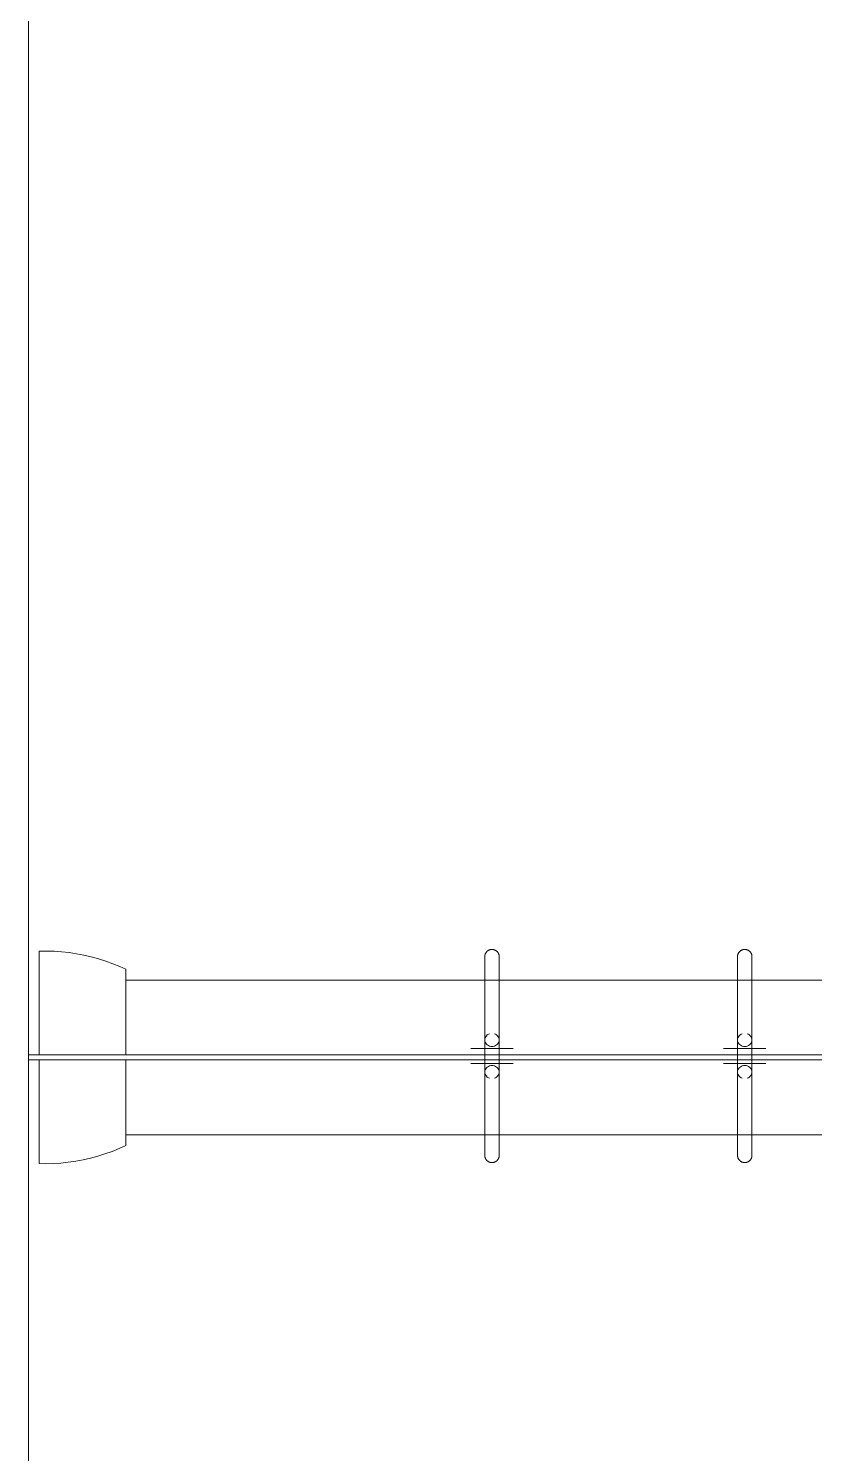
# Model space of a CAD drawing. Header units: inches. Extents: x 899 to 4491, y -721 to 1008.
# Drawn here: x 2187.09 to 2192.18, y 407.16 to 416.38 of the extents above; entities that cross this region are included whole.
import ezdxf

# ---------------------------------------------------------------- set-up
doc = ezdxf.new("R2010")
doc.units = ezdxf.units.IN
doc.header["$MEASUREMENT"] = 0
doc.layers.add('A-WALL', color=113, linetype='Continuous', lineweight=13)
doc.layers.add('P-SANR-FIXT', color=6, linetype='Continuous', lineweight=13)

# ---------------------------------------------------------------- blocks, each defined once
blk = doc.blocks.new('Accessory_Shower_Bobrick_Vinyl-Shower-Curtain - 70 Wide-7268769-FIRST FLOOR CONSTRUCTION')
at = {"layer": 'P-SANR-FIXT', "lineweight": 9}
for p, q in [((-9.0463, 0.6081), (-9.0463, 0.1128)), ((-8.9526, 0.1128), (-8.9526, 0.6081)), ((-7.41, 0.6081), (-7.41, 0.1128)), ((-7.3162, 0.1128), (-7.3162, 0.6081)), ((-12, 0.0156), (12, 0.0156)), ((-12, 0.0156), (-12, -0.0156)), ((-9.1373, 0.0575), (-8.8627, 0.0575)), ((-8.8627, 0.0575), (-9.1373, 0.0575)), ((-9.0713, 0.0575), (-8.9287, 0.0575)), ((-8.9287, 0.0575), (-9.0713, 0.0575)), ((-7.5009, 0.0575), (-7.2264, 0.0575)), ((-7.2264, 0.0575), (-7.5009, 0.0575)), ((-7.4349, 0.0575), (-7.2924, 0.0575)), ((-7.2924, 0.0575), (-7.4349, 0.0575)), ((12, -0.0156), (-12, -0.0156)), ((-9.1373, -0.0402), (-8.8627, -0.0402)), ((-8.8627, -0.0402), (-9.1373, -0.0402)), ((-9.0713, -0.0402), (-8.9287, -0.0402)), ((-8.9287, -0.0402), (-9.0713, -0.0402)), ((-7.5009, -0.0402), (-7.2264, -0.0402)), ((-7.2264, -0.0402), (-7.5009, -0.0402)), ((-7.4349, -0.0402), (-7.2924, -0.0402)), ((-7.2924, -0.0402), (-7.4349, -0.0402)), ((-9.0463, -0.0947), (-9.0463, -0.59)), ((-8.9526, -0.59), (-8.9526, -0.0947)), ((-7.41, -0.0947), (-7.41, -0.59)), ((-7.3162, -0.59), (-7.3162, -0.0947))]:
    blk.add_line(p, q, dxfattribs=at)
at = {"layer": 'P-SANR-FIXT', "lineweight": 9, "flags": 128}
for points in [[(-9.0463, 0.6516), (-9.0463, 0.6535), (-9.0462, 0.6553), (-9.046, 0.6572), (-9.0457, 0.659), (-9.0454, 0.6609), (-9.045, 0.6627), (-9.0445, 0.6645), (-9.044, 0.6663), (-9.0433, 0.6681), (-9.0426, 0.6698), (-9.0419, 0.6715), (-9.041, 0.6732), (-9.0401, 0.6749), (-9.0392, 0.6765), (-9.0381, 0.678), (-9.0371, 0.6796), (-9.0359, 0.6811), (-9.0347, 0.6825), (-9.0334, 0.6839), (-9.0321, 0.6852), (-9.0307, 0.6865), (-9.0293, 0.6877), (-9.0279, 0.6889), (-9.0263, 0.69), (-9.0248, 0.691), (-9.0232, 0.692), (-9.0216, 0.6929), (-9.0199, 0.6938), (-9.0182, 0.6946), (-9.0164, 0.6953), (-9.0147, 0.6959), (-9.0129, 0.6965), (-9.0111, 0.697), (-9.0093, 0.6974), (-9.0074, 0.6978), (-9.0056, 0.6981), (-9.0037, 0.6983), (-9.0018, 0.6984), (-9, 0.6984), (-8.9995, 0.6985)], [(-9.0463, 0.6516), (-9.0463, 0.6511), (-9.0463, 0.6495), (-9.0463, 0.647), (-9.0463, 0.6434), (-9.0463, 0.6388), (-9.0463, 0.6332), (-9.0463, 0.6266), (-9.0463, 0.619), (-9.0463, 0.6104), (-9.0463, 0.6009), (-9.0463, 0.5904), (-9.0463, 0.579), (-9.0463, 0.5666), (-9.0463, 0.5534), (-9.0463, 0.5393), (-9.0463, 0.5244), (-9.0463, 0.5087), (-9.0463, 0.4921), (-9.0463, 0.4748), (-9.0463, 0.4567), (-9.0463, 0.4379), (-9.0463, 0.4184), (-9.0463, 0.3983), (-9.0463, 0.3775), (-9.0463, 0.3562), (-9.0463, 0.3343), (-9.0463, 0.3119), (-9.0463, 0.289), (-9.0463, 0.2656), (-9.0463, 0.2419), (-9.0463, 0.2177), (-9.0463, 0.1933), (-9.0463, 0.1685), (-9.0463, 0.1435), (-9.0463, 0.1182), (-9.0463, 0.0928), (-9.0463, 0.0673), (-9.0463, 0.0417), (-9.0463, 0.016), (-9.0463, -0.0097), (-9.0463, -0.0354), (-9.0463, -0.061), (-9.0463, -0.0865), (-9.0463, -0.1118), (-9.0463, -0.1369), (-9.0463, -0.1619), (-9.0463, -0.1865), (-9.0463, -0.2108), (-9.0463, -0.2348), (-9.0463, -0.2584), (-9.0463, -0.2815), (-9.0463, -0.3042), (-9.0463, -0.3264), (-9.0463, -0.348), (-9.0463, -0.3691), (-9.0463, -0.3896), (-9.0463, -0.4094), (-9.0463, -0.4286), (-9.0463, -0.447), (-9.0463, -0.4648), (-9.0463, -0.4817), (-9.0463, -0.4979), (-9.0463, -0.5133), (-9.0463, -0.5279), (-9.0463, -0.5415), (-9.0463, -0.5544), (-9.0463, -0.5663), (-9.0463, -0.5772), (-9.0463, -0.5873), (-9.0463, -0.5964), (-9.0463, -0.6045), (-9.0463, -0.6116), (-9.0463, -0.6178), (-9.0463, -0.6229), (-9.0463, -0.6271), (-9.0463, -0.6302), (-9.0463, -0.6323), (-9.0463, -0.6334), (-9.0463, -0.6335)], [(-9.0463, 0.6081), (-9.0463, 0.6169), (-9.0463, 0.6248), (-9.0463, 0.6316), (-9.0463, 0.6375), (-9.0463, 0.6423), (-9.0463, 0.6462), (-9.0463, 0.649), (-9.0463, 0.6508), (-9.0463, 0.6515)], [(-8.9995, 0.6985), (-8.9976, 0.6984), (-8.9957, 0.6983), (-8.9938, 0.6981), (-8.992, 0.6979), (-8.9901, 0.6975), (-8.9883, 0.6971), (-8.9865, 0.6966), (-8.9847, 0.6961), (-8.9829, 0.6954), (-8.9812, 0.6948), (-8.9795, 0.694), (-8.9778, 0.6932), (-8.9762, 0.6923), (-8.9746, 0.6913), (-8.973, 0.6903), (-8.9715, 0.6892), (-8.97, 0.688), (-8.9685, 0.6868), (-8.9672, 0.6856), (-8.9658, 0.6842), (-8.9646, 0.6829), (-8.9633, 0.6814), (-8.9622, 0.68), (-8.9611, 0.6785), (-8.96, 0.6769), (-8.959, 0.6753), (-8.9581, 0.6737), (-8.9573, 0.672), (-8.9565, 0.6703), (-8.9558, 0.6686), (-8.9551, 0.6668), (-8.9546, 0.665), (-8.954, 0.6632), (-8.9536, 0.6614), (-8.9533, 0.6595), (-8.953, 0.6577), (-8.9528, 0.6558), (-8.9526, 0.654), (-8.9526, 0.6521), (-8.9526, 0.6516)], [(-8.9526, -0.6335), (-8.9526, -0.633), (-8.9526, -0.6314), (-8.9526, -0.6289), (-8.9526, -0.6253), (-8.9526, -0.6207), (-8.9526, -0.6151), (-8.9526, -0.6085), (-8.9526, -0.6009), (-8.9526, -0.5923), (-8.9526, -0.5828), (-8.9526, -0.5723), (-8.9526, -0.5609), (-8.9526, -0.5486), (-8.9526, -0.5354), (-8.9526, -0.5213), (-8.9526, -0.5063), (-8.9526, -0.4906), (-8.9526, -0.474), (-8.9526, -0.4567), (-8.9526, -0.4386), (-8.9526, -0.4198), (-8.9526, -0.4004), (-8.9526, -0.3802), (-8.9526, -0.3595), (-8.9526, -0.3381), (-8.9526, -0.3162), (-8.9526, -0.2938), (-8.9526, -0.2709), (-8.9526, -0.2476), (-8.9526, -0.2238), (-8.9526, -0.1997), (-8.9526, -0.1752), (-8.9526, -0.1504), (-8.9526, -0.1254), (-8.9526, -0.1002), (-8.9526, -0.0748), (-8.9526, -0.0492), (-8.9526, -0.0236), (-8.9526, 0.0021), (-8.9526, 0.0278), (-8.9526, 0.0535), (-8.9526, 0.0791), (-8.9526, 0.1046), (-8.9526, 0.1299), (-8.9526, 0.155), (-8.9526, 0.1799), (-8.9526, 0.2046), (-8.9526, 0.2289), (-8.9526, 0.2529), (-8.9526, 0.2764), (-8.9526, 0.2996), (-8.9526, 0.3223), (-8.9526, 0.3444), (-8.9526, 0.3661), (-8.9526, 0.3872), (-8.9526, 0.4076), (-8.9526, 0.4275), (-8.9526, 0.4466), (-8.9526, 0.4651), (-8.9526, 0.4828), (-8.9526, 0.4998), (-8.9526, 0.516), (-8.9526, 0.5314), (-8.9526, 0.5459), (-8.9526, 0.5596), (-8.9526, 0.5724), (-8.9526, 0.5843), (-8.9526, 0.5953), (-8.9526, 0.6054), (-8.9526, 0.6145), (-8.9526, 0.6226), (-8.9526, 0.6297), (-8.9526, 0.6359), (-8.9526, 0.641), (-8.9526, 0.6451), (-8.9526, 0.6483), (-8.9526, 0.6504), (-8.9526, 0.6514), (-8.9526, 0.6516)], [(-8.9526, 0.6516), (-8.9526, 0.6511), (-8.9526, 0.6495), (-8.9526, 0.647), (-8.9526, 0.6434), (-8.9526, 0.6388), (-8.9526, 0.6332), (-8.9526, 0.6266), (-8.9526, 0.619), (-8.9526, 0.6104), (-8.9526, 0.6081)], [(-7.41, 0.6516), (-7.4099, 0.6535), (-7.4098, 0.6553), (-7.4096, 0.6572), (-7.4094, 0.659), (-7.409, 0.6609), (-7.4086, 0.6627), (-7.4081, 0.6645), (-7.4076, 0.6663), (-7.407, 0.6681), (-7.4063, 0.6698), (-7.4055, 0.6715), (-7.4047, 0.6732), (-7.4038, 0.6749), (-7.4028, 0.6765), (-7.4018, 0.678), (-7.4007, 0.6796), (-7.3995, 0.6811), (-7.3983, 0.6825), (-7.3971, 0.6839), (-7.3958, 0.6852), (-7.3944, 0.6865), (-7.393, 0.6877), (-7.3915, 0.6889), (-7.39, 0.69), (-7.3884, 0.691), (-7.3868, 0.692), (-7.3852, 0.6929), (-7.3835, 0.6938), (-7.3818, 0.6946), (-7.3801, 0.6953), (-7.3783, 0.6959), (-7.3765, 0.6965), (-7.3747, 0.697), (-7.3729, 0.6974), (-7.3711, 0.6978), (-7.3692, 0.6981), (-7.3673, 0.6983), (-7.3655, 0.6984), (-7.3636, 0.6984), (-7.3631, 0.6985)], [(-7.41, 0.6516), (-7.41, 0.6511), (-7.41, 0.6495), (-7.41, 0.647), (-7.41, 0.6434), (-7.41, 0.6388), (-7.41, 0.6332), (-7.41, 0.6266), (-7.41, 0.619), (-7.41, 0.6104), (-7.41, 0.6009), (-7.41, 0.5904), (-7.41, 0.579), (-7.41, 0.5666), (-7.41, 0.5534), (-7.41, 0.5393), (-7.41, 0.5244), (-7.41, 0.5087), (-7.41, 0.4921), (-7.41, 0.4748), (-7.41, 0.4567), (-7.41, 0.4379), (-7.41, 0.4184), (-7.41, 0.3983), (-7.41, 0.3775), (-7.41, 0.3562), (-7.41, 0.3343), (-7.41, 0.3119), (-7.41, 0.289), (-7.41, 0.2656), (-7.41, 0.2419), (-7.41, 0.2177), (-7.41, 0.1933), (-7.41, 0.1685), (-7.41, 0.1435), (-7.41, 0.1182), (-7.41, 0.0928), (-7.41, 0.0673), (-7.41, 0.0417), (-7.41, 0.016), (-7.41, -0.0097), (-7.41, -0.0354), (-7.41, -0.061), (-7.41, -0.0865), (-7.41, -0.1118), (-7.41, -0.1369), (-7.41, -0.1619), (-7.41, -0.1865), (-7.41, -0.2108), (-7.41, -0.2348), (-7.41, -0.2584), (-7.41, -0.2815), (-7.41, -0.3042), (-7.41, -0.3264), (-7.41, -0.348), (-7.41, -0.3691), (-7.41, -0.3896), (-7.41, -0.4094), (-7.41, -0.4286), (-7.41, -0.447), (-7.41, -0.4648), (-7.41, -0.4817), (-7.41, -0.4979), (-7.41, -0.5133), (-7.41, -0.5279), (-7.41, -0.5415), (-7.41, -0.5544), (-7.41, -0.5663), (-7.41, -0.5772), (-7.41, -0.5873), (-7.41, -0.5964), (-7.41, -0.6045), (-7.41, -0.6116), (-7.41, -0.6178), (-7.41, -0.6229), (-7.41, -0.6271), (-7.41, -0.6302), (-7.41, -0.6323), (-7.41, -0.6334), (-7.41, -0.6335)], [(-7.41, 0.6081), (-7.41, 0.6169), (-7.41, 0.6248), (-7.41, 0.6316), (-7.41, 0.6375), (-7.41, 0.6423), (-7.41, 0.6462), (-7.41, 0.649), (-7.41, 0.6508), (-7.41, 0.6515)], [(-7.3631, 0.6985), (-7.3612, 0.6984), (-7.3593, 0.6983), (-7.3575, 0.6981), (-7.3556, 0.6979), (-7.3538, 0.6975), (-7.352, 0.6971), (-7.3501, 0.6966), (-7.3483, 0.6961), (-7.3466, 0.6954), (-7.3448, 0.6948), (-7.3431, 0.694), (-7.3414, 0.6932), (-7.3398, 0.6923), (-7.3382, 0.6913), (-7.3366, 0.6903), (-7.3351, 0.6892), (-7.3336, 0.688), (-7.3322, 0.6868), (-7.3308, 0.6856), (-7.3295, 0.6842), (-7.3282, 0.6829), (-7.327, 0.6814), (-7.3258, 0.68), (-7.3247, 0.6785), (-7.3237, 0.6769), (-7.3227, 0.6753), (-7.3218, 0.6737), (-7.3209, 0.672), (-7.3201, 0.6703), (-7.3194, 0.6686), (-7.3188, 0.6668), (-7.3182, 0.665), (-7.3177, 0.6632), (-7.3173, 0.6614), (-7.3169, 0.6595), (-7.3166, 0.6577), (-7.3164, 0.6558), (-7.3163, 0.654), (-7.3162, 0.6521), (-7.3162, 0.6516)], [(-7.3162, -0.6335), (-7.3162, -0.633), (-7.3162, -0.6314), (-7.3162, -0.6289), (-7.3162, -0.6253), (-7.3162, -0.6207), (-7.3162, -0.6151), (-7.3162, -0.6085), (-7.3162, -0.6009), (-7.3162, -0.5923), (-7.3162, -0.5828), (-7.3162, -0.5723), (-7.3162, -0.5609), (-7.3162, -0.5486), (-7.3162, -0.5354), (-7.3162, -0.5213), (-7.3162, -0.5063), (-7.3162, -0.4906), (-7.3162, -0.474), (-7.3162, -0.4567), (-7.3162, -0.4386), (-7.3162, -0.4198), (-7.3162, -0.4004), (-7.3162, -0.3802), (-7.3162, -0.3595), (-7.3162, -0.3381), (-7.3162, -0.3162), (-7.3162, -0.2938), (-7.3162, -0.2709), (-7.3162, -0.2476), (-7.3162, -0.2238), (-7.3162, -0.1997), (-7.3162, -0.1752), (-7.3162, -0.1504), (-7.3162, -0.1254), (-7.3162, -0.1002), (-7.3162, -0.0748), (-7.3162, -0.0492), (-7.3162, -0.0236), (-7.3162, 0.0021), (-7.3162, 0.0278), (-7.3162, 0.0535), (-7.3162, 0.0791), (-7.3162, 0.1046), (-7.3162, 0.1299), (-7.3162, 0.155), (-7.3162, 0.1799), (-7.3162, 0.2046), (-7.3162, 0.2289), (-7.3162, 0.2529), (-7.3162, 0.2764), (-7.3162, 0.2996), (-7.3162, 0.3223), (-7.3162, 0.3444), (-7.3162, 0.3661), (-7.3162, 0.3872), (-7.3162, 0.4076), (-7.3162, 0.4275), (-7.3162, 0.4466), (-7.3162, 0.4651), (-7.3162, 0.4828), (-7.3162, 0.4998), (-7.3162, 0.516), (-7.3162, 0.5314), (-7.3162, 0.5459), (-7.3162, 0.5596), (-7.3162, 0.5724), (-7.3162, 0.5843), (-7.3162, 0.5953), (-7.3162, 0.6054), (-7.3162, 0.6145), (-7.3162, 0.6226), (-7.3162, 0.6297), (-7.3162, 0.6359), (-7.3162, 0.641), (-7.3162, 0.6451), (-7.3162, 0.6483), (-7.3162, 0.6504), (-7.3162, 0.6514), (-7.3162, 0.6516)], [(-7.3162, 0.6516), (-7.3162, 0.6511), (-7.3162, 0.6495), (-7.3162, 0.647), (-7.3162, 0.6434), (-7.3162, 0.6388), (-7.3162, 0.6332), (-7.3162, 0.6266), (-7.3162, 0.619), (-7.3162, 0.6104), (-7.3162, 0.6081)], [(-9.0463, 0.0133), (-9.0463, 0.0181), (-9.0463, 0.0229), (-9.0463, 0.0276), (-9.0463, 0.0324), (-9.0463, 0.0371), (-9.0463, 0.0417), (-9.0463, 0.0463), (-9.0463, 0.0508), (-9.0463, 0.0553), (-9.0463, 0.0597), (-9.0463, 0.064), (-9.0463, 0.0682), (-9.0463, 0.0723), (-9.0463, 0.0764), (-9.0463, 0.0803), (-9.0463, 0.0841), (-9.0463, 0.0878), (-9.0463, 0.0913), (-9.0463, 0.0948), (-9.0463, 0.0981), (-9.0463, 0.1012), (-9.0463, 0.1042), (-9.0463, 0.1071), (-9.0463, 0.1097), (-9.0463, 0.1123), (-9.0463, 0.1128)], [(-8.9526, 0.1128), (-8.9526, 0.1103), (-8.9526, 0.1076), (-8.9526, 0.1048), (-8.9526, 0.1019), (-8.9526, 0.0987), (-8.9526, 0.0955), (-8.9526, 0.0921), (-8.9526, 0.0886), (-8.9526, 0.0849), (-8.9526, 0.0811), (-8.9526, 0.0772), (-8.9526, 0.0732), (-8.9526, 0.0691), (-8.9526, 0.0649), (-8.9526, 0.0606), (-8.9526, 0.0562), (-8.9526, 0.0518), (-8.9526, 0.0473), (-8.9526, 0.0427), (-8.9526, 0.0381), (-8.9526, 0.0334), (-8.9526, 0.0287), (-8.9526, 0.0239), (-8.9526, 0.0191), (-8.9526, 0.0144)], [(-7.41, 0.0133), (-7.41, 0.0181), (-7.41, 0.0229), (-7.41, 0.0276), (-7.41, 0.0324), (-7.41, 0.0371), (-7.41, 0.0417), (-7.41, 0.0463), (-7.41, 0.0508), (-7.41, 0.0553), (-7.41, 0.0597), (-7.41, 0.064), (-7.41, 0.0682), (-7.41, 0.0723), (-7.41, 0.0764), (-7.41, 0.0803), (-7.41, 0.0841), (-7.41, 0.0878), (-7.41, 0.0913), (-7.41, 0.0948), (-7.41, 0.0981), (-7.41, 0.1012), (-7.41, 0.1042), (-7.41, 0.1071), (-7.41, 0.1097), (-7.41, 0.1123), (-7.41, 0.1128)], [(-7.3162, 0.1128), (-7.3162, 0.1103), (-7.3162, 0.1076), (-7.3162, 0.1048), (-7.3162, 0.1019), (-7.3162, 0.0987), (-7.3162, 0.0955), (-7.3162, 0.0921), (-7.3162, 0.0886), (-7.3162, 0.0849), (-7.3162, 0.0811), (-7.3162, 0.0772), (-7.3162, 0.0732), (-7.3162, 0.0691), (-7.3162, 0.0649), (-7.3162, 0.0606), (-7.3162, 0.0562), (-7.3162, 0.0518), (-7.3162, 0.0473), (-7.3162, 0.0427), (-7.3162, 0.0381), (-7.3162, 0.0334), (-7.3162, 0.0287), (-7.3162, 0.0239), (-7.3162, 0.0191), (-7.3162, 0.0144)], [(-9.0463, -0.0947), (-9.0463, -0.0922), (-9.0463, -0.0896), (-9.0463, -0.0868), (-9.0463, -0.0838), (-9.0463, -0.0807), (-9.0463, -0.0774), (-9.0463, -0.074), (-9.0463, -0.0705), (-9.0463, -0.0668), (-9.0463, -0.063), (-9.0463, -0.0592), (-9.0463, -0.0551), (-9.0463, -0.051), (-9.0463, -0.0468), (-9.0463, -0.0425), (-9.0463, -0.0382), (-9.0463, -0.0337), (-9.0463, -0.0292), (-9.0463, -0.0246), (-9.0463, -0.02), (-9.0463, -0.0153)], [(-8.9526, -0.0143), (-8.9526, -0.019), (-8.9526, -0.0236), (-8.9526, -0.0282), (-8.9526, -0.0328), (-8.9526, -0.0372), (-8.9526, -0.0416), (-8.9526, -0.0459), (-8.9526, -0.0501), (-8.9526, -0.0543), (-8.9526, -0.0583), (-8.9526, -0.0622), (-8.9526, -0.066), (-8.9526, -0.0697), (-8.9526, -0.0733), (-8.9526, -0.0767), (-8.9526, -0.08), (-8.9526, -0.0831), (-8.9526, -0.0861), (-8.9526, -0.089), (-8.9526, -0.0917), (-8.9526, -0.0942), (-8.9526, -0.0947)], [(-7.41, -0.0947), (-7.41, -0.0922), (-7.41, -0.0896), (-7.41, -0.0868), (-7.41, -0.0838), (-7.41, -0.0807), (-7.41, -0.0774), (-7.41, -0.074), (-7.41, -0.0705), (-7.41, -0.0668), (-7.41, -0.063), (-7.41, -0.0592), (-7.41, -0.0551), (-7.41, -0.051), (-7.41, -0.0468), (-7.41, -0.0425), (-7.41, -0.0382), (-7.41, -0.0337), (-7.41, -0.0292), (-7.41, -0.0246), (-7.41, -0.02), (-7.41, -0.0153)], [(-7.3162, -0.0143), (-7.3162, -0.019), (-7.3162, -0.0236), (-7.3162, -0.0282), (-7.3162, -0.0328), (-7.3162, -0.0372), (-7.3162, -0.0416), (-7.3162, -0.0459), (-7.3162, -0.0501), (-7.3162, -0.0543), (-7.3162, -0.0583), (-7.3162, -0.0622), (-7.3162, -0.066), (-7.3162, -0.0697), (-7.3162, -0.0733), (-7.3162, -0.0767), (-7.3162, -0.08), (-7.3162, -0.0831), (-7.3162, -0.0861), (-7.3162, -0.089), (-7.3162, -0.0917), (-7.3162, -0.0942), (-7.3162, -0.0947)], [(-9.0463, -0.6335), (-9.0463, -0.633), (-9.0463, -0.6314), (-9.0463, -0.6289), (-9.0463, -0.6253), (-9.0463, -0.6207), (-9.0463, -0.6151), (-9.0463, -0.6085), (-9.0463, -0.6009), (-9.0463, -0.5923), (-9.0463, -0.59)], [(-8.9995, -0.6804), (-9.0013, -0.6803), (-9.0032, -0.6802), (-9.0051, -0.68), (-9.0069, -0.6798), (-9.0088, -0.6794), (-9.0106, -0.679), (-9.0124, -0.6786), (-9.0142, -0.678), (-9.016, -0.6774), (-9.0177, -0.6767), (-9.0194, -0.6759), (-9.0211, -0.6751), (-9.0227, -0.6742), (-9.0244, -0.6732), (-9.0259, -0.6722), (-9.0275, -0.6711), (-9.0289, -0.67), (-9.0304, -0.6687), (-9.0318, -0.6675), (-9.0331, -0.6662), (-9.0344, -0.6648), (-9.0356, -0.6634), (-9.0368, -0.6619), (-9.0379, -0.6604), (-9.0389, -0.6588), (-9.0399, -0.6572), (-9.0408, -0.6556), (-9.0417, -0.6539), (-9.0424, -0.6522), (-9.0431, -0.6505), (-9.0438, -0.6487), (-9.0444, -0.6469), (-9.0449, -0.6451), (-9.0453, -0.6433), (-9.0457, -0.6415), (-9.0459, -0.6396), (-9.0461, -0.6378), (-9.0463, -0.6359), (-9.0463, -0.634), (-9.0463, -0.6335)], [(-8.9526, -0.6335), (-8.9526, -0.6354), (-8.9527, -0.6372), (-8.9529, -0.6391), (-8.9532, -0.641), (-8.9535, -0.6428), (-8.9539, -0.6446), (-8.9544, -0.6465), (-8.955, -0.6482), (-8.9556, -0.65), (-8.9563, -0.6518), (-8.957, -0.6535), (-8.9579, -0.6551), (-8.9588, -0.6568), (-8.9597, -0.6584), (-8.9608, -0.66), (-8.9619, -0.6615), (-8.963, -0.663), (-8.9642, -0.6644), (-8.9655, -0.6658), (-8.9668, -0.6671), (-8.9682, -0.6684), (-8.9696, -0.6696), (-8.9711, -0.6708), (-8.9726, -0.6719), (-8.9741, -0.6729), (-8.9757, -0.6739), (-8.9774, -0.6748), (-8.979, -0.6757), (-8.9807, -0.6765), (-8.9825, -0.6772), (-8.9842, -0.6778), (-8.986, -0.6784), (-8.9878, -0.6789), (-8.9897, -0.6793), (-8.9915, -0.6797), (-8.9933, -0.68), (-8.9952, -0.6802), (-8.9971, -0.6803), (-8.999, -0.6804), (-8.9995, -0.6804)], [(-8.9526, -0.59), (-8.9526, -0.5988), (-8.9526, -0.6067), (-8.9526, -0.6135), (-8.9526, -0.6194), (-8.9526, -0.6242), (-8.9526, -0.6281), (-8.9526, -0.6309), (-8.9526, -0.6327), (-8.9526, -0.6335)], [(-7.41, -0.6335), (-7.41, -0.633), (-7.41, -0.6314), (-7.41, -0.6289), (-7.41, -0.6253), (-7.41, -0.6207), (-7.41, -0.6151), (-7.41, -0.6085), (-7.41, -0.6009), (-7.41, -0.5923), (-7.41, -0.59)], [(-7.3631, -0.6804), (-7.365, -0.6803), (-7.3668, -0.6802), (-7.3687, -0.68), (-7.3706, -0.6798), (-7.3724, -0.6794), (-7.3742, -0.679), (-7.376, -0.6786), (-7.3778, -0.678), (-7.3796, -0.6774), (-7.3813, -0.6767), (-7.3831, -0.6759), (-7.3847, -0.6751), (-7.3864, -0.6742), (-7.388, -0.6732), (-7.3896, -0.6722), (-7.3911, -0.6711), (-7.3926, -0.67), (-7.394, -0.6687), (-7.3954, -0.6675), (-7.3967, -0.6662), (-7.398, -0.6648), (-7.3992, -0.6634), (-7.4004, -0.6619), (-7.4015, -0.6604), (-7.4025, -0.6588), (-7.4035, -0.6572), (-7.4044, -0.6556), (-7.4053, -0.6539), (-7.4061, -0.6522), (-7.4068, -0.6505), (-7.4074, -0.6487), (-7.408, -0.6469), (-7.4085, -0.6451), (-7.4089, -0.6433), (-7.4093, -0.6415), (-7.4096, -0.6396), (-7.4098, -0.6378), (-7.4099, -0.6359), (-7.41, -0.634), (-7.41, -0.6335)], [(-7.3162, -0.6335), (-7.3163, -0.6354), (-7.3164, -0.6372), (-7.3166, -0.6391), (-7.3168, -0.641), (-7.3172, -0.6428), (-7.3176, -0.6446), (-7.318, -0.6465), (-7.3186, -0.6482), (-7.3192, -0.65), (-7.3199, -0.6518), (-7.3207, -0.6535), (-7.3215, -0.6551), (-7.3224, -0.6568), (-7.3234, -0.6584), (-7.3244, -0.66), (-7.3255, -0.6615), (-7.3266, -0.663), (-7.3279, -0.6644), (-7.3291, -0.6658), (-7.3304, -0.6671), (-7.3318, -0.6684), (-7.3332, -0.6696), (-7.3347, -0.6708), (-7.3362, -0.6719), (-7.3378, -0.6729), (-7.3394, -0.6739), (-7.341, -0.6748), (-7.3427, -0.6757), (-7.3444, -0.6765), (-7.3461, -0.6772), (-7.3479, -0.6778), (-7.3497, -0.6784), (-7.3515, -0.6789), (-7.3533, -0.6793), (-7.3551, -0.6797), (-7.357, -0.68), (-7.3588, -0.6802), (-7.3607, -0.6803), (-7.3626, -0.6804), (-7.3631, -0.6804)], [(-7.3162, -0.59), (-7.3162, -0.5988), (-7.3162, -0.6067), (-7.3162, -0.6135), (-7.3162, -0.6194), (-7.3162, -0.6242), (-7.3162, -0.6281), (-7.3162, -0.6309), (-7.3162, -0.6327), (-7.3162, -0.6335)]]:
    blk.add_lwpolyline(points, dxfattribs=at)
at = {"layer": 'P-SANR-FIXT', "lineweight": 9}
for points in [[(-8.9995, 0.0706), (-9.0049, 0.0706), (-9.0158, 0.0723), (-9.0302, 0.0798), (-9.0409, 0.0912), (-9.0466, 0.1052), (-9.0466, 0.1202), (-9.0409, 0.1344), (-9.0302, 0.146), (-9.0206, 0.151), (-9.0155, 0.1527)], [(-8.9834, 0.1527), (-8.9783, 0.151), (-8.9687, 0.146), (-8.958, 0.1344), (-8.9523, 0.1203), (-8.9524, 0.1052), (-8.958, 0.0912), (-8.9687, 0.0798), (-8.9831, 0.0723), (-8.994, 0.0706), (-8.9995, 0.0706)], [(-7.3631, 0.0706), (-7.3686, 0.0706), (-7.3795, 0.0723), (-7.3939, 0.0798), (-7.4045, 0.0912), (-7.4102, 0.1052), (-7.4102, 0.1202), (-7.4045, 0.1344), (-7.3939, 0.146), (-7.3843, 0.151), (-7.3791, 0.1527)], [(-7.347, 0.1527), (-7.3419, 0.151), (-7.3323, 0.146), (-7.3216, 0.1344), (-7.316, 0.1203), (-7.316, 0.1052), (-7.3217, 0.0912), (-7.3323, 0.0798), (-7.3467, 0.0723), (-7.3576, 0.0706), (-7.3631, 0.0706)], [(-8.9995, -0.0525), (-9.0049, -0.0525), (-9.0158, -0.0542), (-9.0302, -0.0617), (-9.0409, -0.0732), (-9.0466, -0.0872), (-9.0466, -0.1022), (-9.0409, -0.1163), (-9.0302, -0.1279), (-9.0206, -0.1329), (-9.0155, -0.1346)], [(-8.9834, -0.1346), (-8.9783, -0.1329), (-8.9687, -0.1279), (-8.958, -0.1163), (-8.9523, -0.1022), (-8.9524, -0.0872), (-8.958, -0.0732), (-8.9687, -0.0617), (-8.9831, -0.0542), (-8.994, -0.0525), (-8.9995, -0.0525)], [(-7.3631, -0.0525), (-7.3686, -0.0525), (-7.3795, -0.0542), (-7.3939, -0.0617), (-7.4045, -0.0732), (-7.4102, -0.0872), (-7.4102, -0.1022), (-7.4045, -0.1163), (-7.3939, -0.1279), (-7.3843, -0.1329), (-7.3791, -0.1346)], [(-7.347, -0.1346), (-7.3419, -0.1329), (-7.3323, -0.1279), (-7.3216, -0.1163), (-7.316, -0.1022), (-7.316, -0.0872), (-7.3217, -0.0732), (-7.3323, -0.0617), (-7.3467, -0.0542), (-7.3576, -0.0525), (-7.3631, -0.0525)]]:
    blk.add_open_spline(points, degree=3, dxfattribs=at)
blk = doc.blocks.new('Accessory_Shower_Bobrick_B-207 - 72W-7280602-FIRST FLOOR CONSTRUCTION')
at = {"layer": 'P-SANR-FIXT', "lineweight": 9}
for p, q in [((-1021.3789, 410.4105), (-1021.3789, 409.7408)), ((-1020.8164, 409.7408), (-1020.8164, 410.2936)), ((-989.9414, 410.2234), (-1020.8164, 410.2234)), ((-1020.8164, 410.1565), (-1020.8164, 410.2234)), ((-1021.3789, 409.7061), (-1021.3789, 409.0363)), ((-1020.8164, 409.1532), (-1020.8164, 409.7061)), ((-1020.8164, 409.2234), (-1020.8164, 409.2904)), ((-1020.8164, 409.2234), (-989.9414, 409.2234))]:
    blk.add_line(p, q, dxfattribs=at)
at = {"layer": 'P-SANR-FIXT', "lineweight": 9, "flags": 128}
for points in [[(-1021.3789, 410.4105), (-1021.33, 410.4111), (-1021.2812, 410.4098), (-1021.2325, 410.4065), (-1021.184, 410.4013), (-1021.1357, 410.3941), (-1021.0878, 410.3851), (-1021.0402, 410.374), (-1020.9931, 410.3612), (-1020.9466, 410.3464), (-1020.9007, 410.3298), (-1020.8555, 410.3113), (-1020.8164, 410.2936)], [(-1020.8164, 409.1532), (-1020.8609, 409.1332), (-1020.9062, 409.115), (-1020.9521, 409.0986), (-1020.9987, 409.0841), (-1021.0459, 409.0714), (-1021.0935, 409.0606), (-1021.1415, 409.0518), (-1021.1898, 409.0448), (-1021.2384, 409.0398), (-1021.2871, 409.0368), (-1021.3359, 409.0357), (-1021.3789, 409.0363)]]:
    blk.add_lwpolyline(points, dxfattribs=at)

msp = doc.modelspace()

# ---------------------------------------------------------------- linework, layer by layer
at = {"layer": 'A-WALL', "color": 8, "lineweight": 20}
for p, q in [((2187.0877, 409.7391), (2187.0877, 467.0359)), ((2187.0877, 400.4734), (2187.0877, 409.7078))]:
    msp.add_line(p, q, dxfattribs=at)

# ---------------------------------------------------------------- block references
at = {"layer": 'P-SANR-FIXT', "lineweight": 9}
for name, p in [('Accessory_Shower_Bobrick_Vinyl-Shower-Curtain - 70 Wide-7268769-FIRST FLOOR CONSTRUCTION', (2199.0877, 409.7234)), ('Accessory_Shower_Bobrick_B-207 - 72W-7280602-FIRST FLOOR CONSTRUCTION', (3208.5347, 0))]:
    msp.add_blockref(name, p, dxfattribs=at)

doc.saveas('drawing.dxf')
